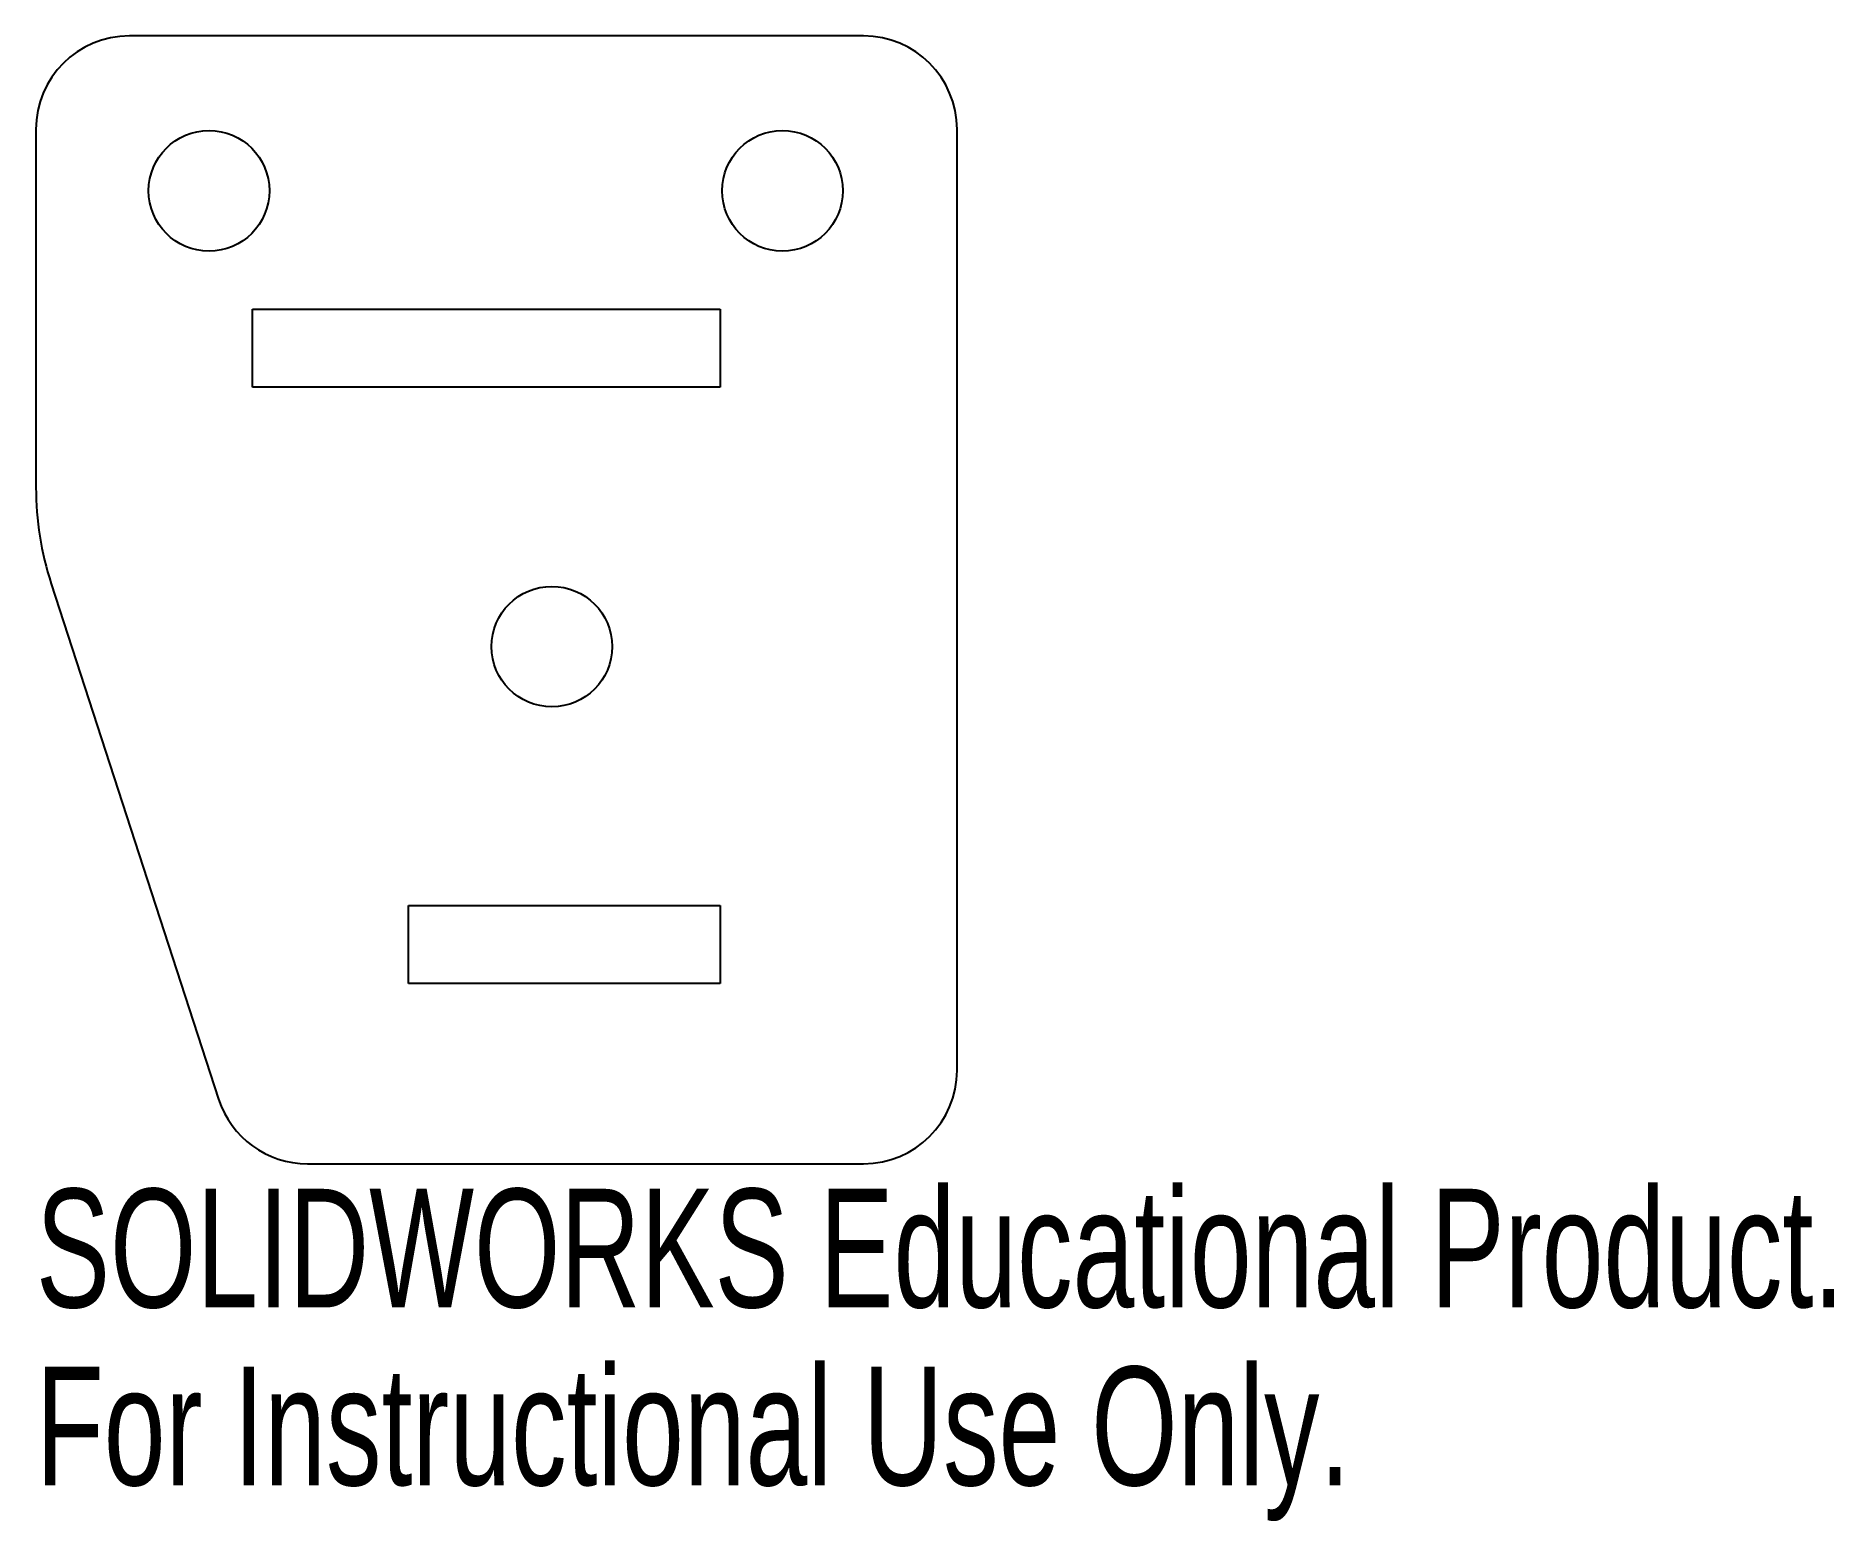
# Model space of a CAD drawing. Header units: inches. Extents: x -0.48 to 2.41, y -0.12 to 2.26.
import ezdxf

# ---------------------------------------------------------------- set-up
doc = ezdxf.new("R2010")
doc.units = ezdxf.units.IN
doc.header["$MEASUREMENT"] = 0
doc.styles.add('SLDTEXTSTYLE0', font='TXT', dxfattribs={"width": 0.7})

msp = doc.modelspace()

# ---------------------------------------------------------------- linework, layer by layer
at = {"color": 7, "linetype": 'Continuous', "lineweight": 25}
for p, q in [((0.85, 2.26), (-0.3276, 2.26)), ((-0.4776, 2.11), (-0.4776, 1.5354)), ((1, 0.6), (1, 2.11)), ((-0.13, 1.6965), (-0.13, 1.8215)), ((-0.13, 1.8215), (0.62, 1.8215)), ((0.62, 1.8215), (0.62, 1.6965)), ((0.62, 1.6965), (-0.13, 1.6965)), ((-0.4532, 1.381), (-0.1846, 0.5537)), ((0.12, 0.7393), (0.12, 0.8643)), ((0.12, 0.8643), (0.62, 0.8643)), ((0.62, 0.8643), (0.62, 0.7393)), ((0.62, 0.7393), (0.12, 0.7393)), ((-0.0419, 0.45), (0.85, 0.45))]:
    msp.add_line(p, q, dxfattribs=at)
for centre, radius in [((-0.2, 2.0115), 0.0968), ((0.72, 2.0115), 0.0968), ((0.35, 1.28), 0.0967)]:
    msp.add_circle(centre, radius, dxfattribs=at)
for centre, radius, start, end in [((-0.3276, 2.11), 0.15, 90, 180), ((0.85, 2.11), 0.15, 0, 90), ((0.0224, 1.5354), 0.5, 180, 197.9855), ((0.85, 0.6), 0.15, 270, 0), ((-0.0419, 0.6), 0.15, 197.9855, 270)]:
    msp.add_arc(centre, radius, start, end, dxfattribs=at)

# ---------------------------------------------------------------- texts
at = {"color": 7, "linetype": 'Continuous', "char_height": 0.1903, "attachment_point": 1, "style": 'SLDTEXTSTYLE0'}
for s, insert in [('SOLIDWORKS Educational Product.', (-0.4776, 0.4099)), ('For Instructional Use Only.', (-0.4776, 0.1244))]:
    msp.add_mtext(s, dxfattribs=dict(at, insert=insert))

doc.saveas('drawing.dxf')
